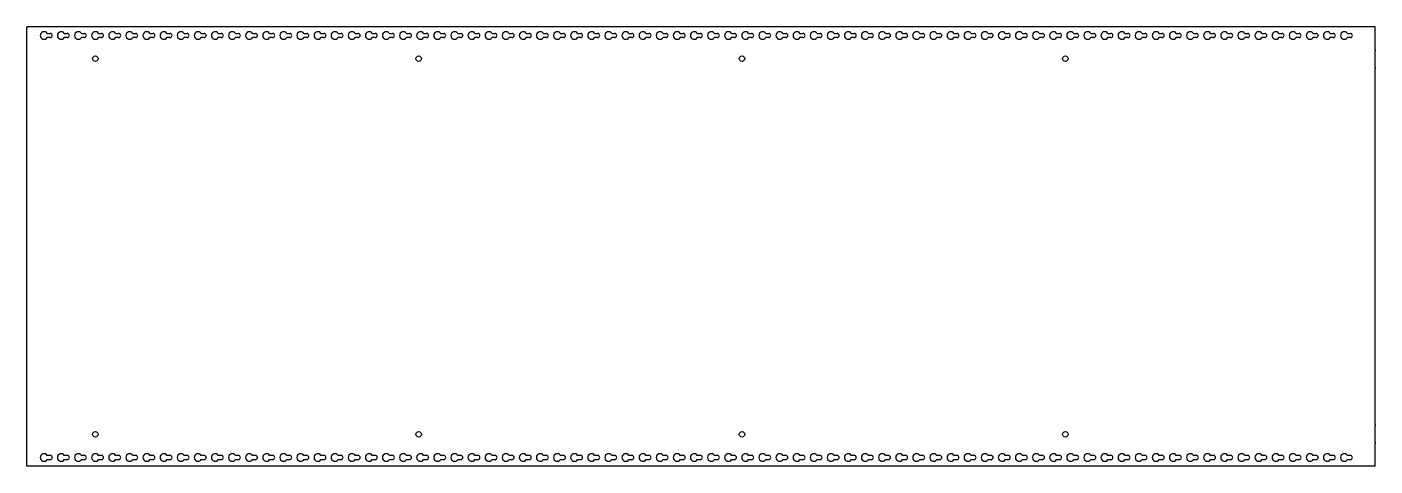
# Model space of a CAD drawing. Header units: millimetres. Extents: x -453 to 1517, y 129 to 771.
import ezdxf

# ---------------------------------------------------------------- set-up
doc = ezdxf.new("R2010")
doc.units = ezdxf.units.MM
doc.layers.add('COLUNA_DE_FUNDO_', color=7, linetype='Continuous')
doc.layers.add('Default', color=7, linetype='Continuous')

# ---------------------------------------------------------------- blocks, each defined once
blk = doc.blocks.new('SE')
at = {"layer": 'COLUNA_DE_FUNDO_', "color": 7, "linetype": 'Continuous'}
for p, q in [((1517.3, 771.1), (-452.7, 771.1)), ((-452.7, 738.3), (-452.7, 771.1)), ((1517.3, 738.3), (1517.3, 771.1)), ((-423.1, 761.6), (-418.7, 761.6)), ((-418.7, 755.6), (-423.1, 755.6)), ((-398.1, 761.6), (-393.7, 761.6)), ((-393.7, 755.6), (-398.1, 755.6)), ((-373.1, 761.6), (-368.7, 761.6)), ((-368.7, 755.6), (-373.1, 755.6)), ((-348.1, 761.6), (-343.7, 761.6)), ((-343.7, 755.6), (-348.1, 755.6)), ((-323.1, 761.6), (-318.7, 761.6)), ((-318.7, 755.6), (-323.1, 755.6)), ((-298.1, 761.6), (-293.7, 761.6)), ((-293.7, 755.6), (-298.1, 755.6)), ((-273.1, 761.6), (-268.7, 761.6)), ((-268.7, 755.6), (-273.1, 755.6)), ((-248.1, 761.6), (-243.7, 761.6)), ((-243.7, 755.6), (-248.1, 755.6)), ((-223.1, 761.6), (-218.7, 761.6)), ((-218.7, 755.6), (-223.1, 755.6)), ((-198.1, 761.6), (-193.7, 761.6)), ((-193.7, 755.6), (-198.1, 755.6)), ((-173.1, 761.6), (-168.7, 761.6)), ((-168.7, 755.6), (-173.1, 755.6)), ((-148.1, 761.6), (-143.7, 761.6)), ((-143.7, 755.6), (-148.1, 755.6)), ((-123.1, 761.6), (-118.7, 761.6)), ((-118.7, 755.6), (-123.1, 755.6)), ((-98.1, 761.6), (-93.7, 761.6)), ((-93.7, 755.6), (-98.1, 755.6)), ((-73.1, 761.6), (-68.7, 761.6)), ((-68.7, 755.6), (-73.1, 755.6)), ((-48.1, 761.6), (-43.7, 761.6)), ((-43.7, 755.6), (-48.1, 755.6)), ((-23.1, 761.6), (-18.7, 761.6)), ((-18.7, 755.6), (-23.1, 755.6)), ((1.9, 761.6), (6.3, 761.6)), ((6.3, 755.6), (1.9, 755.6)), ((26.9, 761.6), (31.3, 761.6)), ((31.3, 755.6), (26.9, 755.6)), ((51.9, 761.6), (56.3, 761.6)), ((56.3, 755.6), (51.9, 755.6)), ((76.9, 761.6), (81.3, 761.6)), ((81.3, 755.6), (76.9, 755.6)), ((101.9, 761.6), (106.3, 761.6)), ((106.3, 755.6), (101.9, 755.6)), ((126.9, 761.6), (131.3, 761.6)), ((131.3, 755.6), (126.9, 755.6)), ((151.9, 761.6), (156.3, 761.6)), ((156.3, 755.6), (151.9, 755.6)), ((176.9, 761.6), (181.3, 761.6)), ((181.3, 755.6), (176.9, 755.6)), ((201.9, 761.6), (206.3, 761.6)), ((206.3, 755.6), (201.9, 755.6)), ((226.9, 761.6), (231.3, 761.6)), ((231.3, 755.6), (226.9, 755.6)), ((251.9, 761.6), (256.3, 761.6)), ((256.3, 755.6), (251.9, 755.6)), ((276.9, 761.6), (281.3, 761.6)), ((281.3, 755.6), (276.9, 755.6)), ((301.9, 761.6), (306.3, 761.6)), ((306.3, 755.6), (301.9, 755.6)), ((326.9, 761.6), (331.3, 761.6)), ((331.3, 755.6), (326.9, 755.6)), ((351.9, 761.6), (356.3, 761.6)), ((356.3, 755.6), (351.9, 755.6)), ((376.9, 761.6), (381.3, 761.6)), ((381.3, 755.6), (376.9, 755.6)), ((401.9, 761.6), (406.3, 761.6)), ((406.3, 755.6), (401.9, 755.6)), ((426.9, 761.6), (431.3, 761.6)), ((431.3, 755.6), (426.9, 755.6)), ((451.9, 761.6), (456.3, 761.6)), ((456.3, 755.6), (451.9, 755.6)), ((476.9, 761.6), (481.3, 761.6)), ((481.3, 755.6), (476.9, 755.6)), ((501.9, 761.6), (506.3, 761.6)), ((506.3, 755.6), (501.9, 755.6)), ((526.9, 761.6), (531.3, 761.6)), ((531.3, 755.6), (526.9, 755.6)), ((551.9, 761.6), (556.3, 761.6)), ((556.3, 755.6), (551.9, 755.6)), ((576.9, 761.6), (581.3, 761.6)), ((581.3, 755.6), (576.9, 755.6)), ((601.9, 761.6), (606.3, 761.6)), ((606.3, 755.6), (601.9, 755.6)), ((626.9, 761.6), (631.3, 761.6)), ((631.3, 755.6), (626.9, 755.6)), ((651.9, 761.6), (656.3, 761.6)), ((656.3, 755.6), (651.9, 755.6)), ((676.9, 761.6), (681.3, 761.6)), ((681.3, 755.6), (676.9, 755.6)), ((701.9, 761.6), (706.3, 761.6)), ((706.3, 755.6), (701.9, 755.6)), ((726.9, 761.6), (731.3, 761.6)), ((731.3, 755.6), (726.9, 755.6)), ((751.9, 761.6), (756.3, 761.6)), ((756.3, 755.6), (751.9, 755.6)), ((776.9, 761.6), (781.3, 761.6)), ((781.3, 755.6), (776.9, 755.6)), ((801.9, 761.6), (806.3, 761.6)), ((806.3, 755.6), (801.9, 755.6)), ((826.9, 761.6), (831.3, 761.6)), ((831.3, 755.6), (826.9, 755.6)), ((851.9, 761.6), (856.3, 761.6)), ((856.3, 755.6), (851.9, 755.6)), ((876.9, 761.6), (881.3, 761.6)), ((881.3, 755.6), (876.9, 755.6)), ((901.9, 761.6), (906.3, 761.6)), ((906.3, 755.6), (901.9, 755.6)), ((926.9, 761.6), (931.3, 761.6)), ((931.3, 755.6), (926.9, 755.6)), ((951.9, 761.6), (956.3, 761.6)), ((956.3, 755.6), (951.9, 755.6)), ((976.9, 761.6), (981.3, 761.6)), ((981.3, 755.6), (976.9, 755.6)), ((1001.9, 761.6), (1006.3, 761.6)), ((1006.3, 755.6), (1001.9, 755.6)), ((1026.9, 761.6), (1031.3, 761.6)), ((1031.3, 755.6), (1026.9, 755.6)), ((1051.9, 761.6), (1056.3, 761.6)), ((1056.3, 755.6), (1051.9, 755.6)), ((1076.9, 761.6), (1081.3, 761.6)), ((1081.3, 755.6), (1076.9, 755.6)), ((1101.9, 761.6), (1106.3, 761.6)), ((1106.3, 755.6), (1101.9, 755.6)), ((1126.9, 761.6), (1131.3, 761.6)), ((1131.3, 755.6), (1126.9, 755.6)), ((1151.9, 761.6), (1156.3, 761.6)), ((1156.3, 755.6), (1151.9, 755.6)), ((1176.9, 761.6), (1181.3, 761.6)), ((1181.3, 755.6), (1176.9, 755.6)), ((1201.9, 761.6), (1206.3, 761.6)), ((1206.3, 755.6), (1201.9, 755.6)), ((1226.9, 761.6), (1231.3, 761.6)), ((1231.3, 755.6), (1226.9, 755.6)), ((1251.9, 761.6), (1256.3, 761.6)), ((1256.3, 755.6), (1251.9, 755.6)), ((1276.9, 761.6), (1281.3, 761.6)), ((1281.3, 755.6), (1276.9, 755.6)), ((1301.9, 761.6), (1306.3, 761.6)), ((1306.3, 755.6), (1301.9, 755.6)), ((1326.9, 761.6), (1331.3, 761.6)), ((1331.3, 755.6), (1326.9, 755.6)), ((1351.9, 761.6), (1356.3, 761.6)), ((1356.3, 755.6), (1351.9, 755.6)), ((1376.9, 761.6), (1381.3, 761.6)), ((1381.3, 755.6), (1376.9, 755.6)), ((1401.9, 761.6), (1406.3, 761.6)), ((1406.3, 755.6), (1401.9, 755.6)), ((1426.9, 761.6), (1431.3, 761.6)), ((1431.3, 755.6), (1426.9, 755.6)), ((1451.9, 761.6), (1456.3, 761.6)), ((1456.3, 755.6), (1451.9, 755.6)), ((1476.9, 761.6), (1481.3, 761.6)), ((1481.3, 755.6), (1476.9, 755.6)), ((-452.7, 736.1), (-452.7, 738.3)), ((-452.7, 712.5), (-452.7, 736.1)), ((1517.3, 738.3), (1517.3, 736.1)), ((1517.3, 712.5), (1517.3, 736.1)), ((-452.7, 710.3), (-452.7, 712.5)), ((-452.7, 189.7), (-452.7, 710.3)), ((1517.3, 712.5), (1517.3, 710.3)), ((1517.3, 189.7), (1517.3, 710.3)), ((-452.7, 187.6), (-452.7, 189.7)), ((-452.7, 164), (-452.7, 187.6)), ((1517.3, 189.7), (1517.3, 187.6)), ((1517.3, 164), (1517.3, 187.6)), ((-452.7, 161.8), (-452.7, 164)), ((-452.7, 129), (-452.7, 161.8)), ((1517.3, 164), (1517.3, 161.8)), ((1517.3, 129), (1517.3, 161.8)), ((-418.7, 144.5), (-423.1, 144.5)), ((-423.1, 138.5), (-418.7, 138.5)), ((-393.7, 144.5), (-398.1, 144.5)), ((-398.1, 138.5), (-393.7, 138.5)), ((-368.7, 144.5), (-373.1, 144.5)), ((-373.1, 138.5), (-368.7, 138.5)), ((-343.7, 144.5), (-348.1, 144.5)), ((-348.1, 138.5), (-343.7, 138.5)), ((-318.7, 144.5), (-323.1, 144.5)), ((-323.1, 138.5), (-318.7, 138.5)), ((-293.7, 144.5), (-298.1, 144.5)), ((-298.1, 138.5), (-293.7, 138.5)), ((-268.7, 144.5), (-273.1, 144.5)), ((-273.1, 138.5), (-268.7, 138.5)), ((-243.7, 144.5), (-248.1, 144.5)), ((-248.1, 138.5), (-243.7, 138.5)), ((-218.7, 144.5), (-223.1, 144.5)), ((-223.1, 138.5), (-218.7, 138.5)), ((-193.7, 144.5), (-198.1, 144.5)), ((-198.1, 138.5), (-193.7, 138.5)), ((-168.7, 144.5), (-173.1, 144.5)), ((-173.1, 138.5), (-168.7, 138.5)), ((-143.7, 144.5), (-148.1, 144.5)), ((-148.1, 138.5), (-143.7, 138.5)), ((-118.7, 144.5), (-123.1, 144.5)), ((-123.1, 138.5), (-118.7, 138.5)), ((-93.7, 144.5), (-98.1, 144.5)), ((-98.1, 138.5), (-93.7, 138.5)), ((-68.7, 144.5), (-73.1, 144.5)), ((-73.1, 138.5), (-68.7, 138.5)), ((-43.7, 144.5), (-48.1, 144.5)), ((-48.1, 138.5), (-43.7, 138.5)), ((-18.7, 144.5), (-23.1, 144.5)), ((-23.1, 138.5), (-18.7, 138.5)), ((6.3, 144.5), (1.9, 144.5)), ((1.9, 138.5), (6.3, 138.5)), ((31.3, 144.5), (26.9, 144.5)), ((26.9, 138.5), (31.3, 138.5)), ((56.3, 144.5), (51.9, 144.5)), ((51.9, 138.5), (56.3, 138.5)), ((81.3, 144.5), (76.9, 144.5)), ((76.9, 138.5), (81.3, 138.5)), ((106.3, 144.5), (101.9, 144.5)), ((101.9, 138.5), (106.3, 138.5)), ((131.3, 144.5), (126.9, 144.5)), ((126.9, 138.5), (131.3, 138.5)), ((156.3, 144.5), (151.9, 144.5)), ((151.9, 138.5), (156.3, 138.5)), ((181.3, 144.5), (176.9, 144.5)), ((176.9, 138.5), (181.3, 138.5)), ((206.3, 144.5), (201.9, 144.5)), ((201.9, 138.5), (206.3, 138.5)), ((231.3, 144.5), (226.9, 144.5)), ((226.9, 138.5), (231.3, 138.5)), ((256.3, 144.5), (251.9, 144.5)), ((251.9, 138.5), (256.3, 138.5)), ((281.3, 144.5), (276.9, 144.5)), ((276.9, 138.5), (281.3, 138.5)), ((306.3, 144.5), (301.9, 144.5)), ((301.9, 138.5), (306.3, 138.5)), ((331.3, 144.5), (326.9, 144.5)), ((326.9, 138.5), (331.3, 138.5)), ((356.3, 144.5), (351.9, 144.5)), ((351.9, 138.5), (356.3, 138.5)), ((381.3, 144.5), (376.9, 144.5)), ((376.9, 138.5), (381.3, 138.5)), ((406.3, 144.5), (401.9, 144.5)), ((401.9, 138.5), (406.3, 138.5)), ((431.3, 144.5), (426.9, 144.5)), ((426.9, 138.5), (431.3, 138.5)), ((456.3, 144.5), (451.9, 144.5)), ((451.9, 138.5), (456.3, 138.5)), ((481.3, 144.5), (476.9, 144.5)), ((476.9, 138.5), (481.3, 138.5)), ((506.3, 144.5), (501.9, 144.5)), ((501.9, 138.5), (506.3, 138.5)), ((531.3, 144.5), (526.9, 144.5)), ((526.9, 138.5), (531.3, 138.5)), ((556.3, 144.5), (551.9, 144.5)), ((551.9, 138.5), (556.3, 138.5)), ((581.3, 144.5), (576.9, 144.5)), ((576.9, 138.5), (581.3, 138.5)), ((606.3, 144.5), (601.9, 144.5)), ((601.9, 138.5), (606.3, 138.5)), ((631.3, 144.5), (626.9, 144.5)), ((626.9, 138.5), (631.3, 138.5)), ((656.3, 144.5), (651.9, 144.5)), ((651.9, 138.5), (656.3, 138.5)), ((681.3, 144.5), (676.9, 144.5)), ((676.9, 138.5), (681.3, 138.5)), ((706.3, 144.5), (701.9, 144.5)), ((701.9, 138.5), (706.3, 138.5)), ((731.3, 144.5), (726.9, 144.5)), ((726.9, 138.5), (731.3, 138.5)), ((756.3, 144.5), (751.9, 144.5)), ((751.9, 138.5), (756.3, 138.5)), ((781.3, 144.5), (776.9, 144.5)), ((776.9, 138.5), (781.3, 138.5)), ((806.3, 144.5), (801.9, 144.5)), ((801.9, 138.5), (806.3, 138.5)), ((831.3, 144.5), (826.9, 144.5)), ((826.9, 138.5), (831.3, 138.5)), ((856.3, 144.5), (851.9, 144.5)), ((851.9, 138.5), (856.3, 138.5)), ((881.3, 144.5), (876.9, 144.5)), ((876.9, 138.5), (881.3, 138.5)), ((906.3, 144.5), (901.9, 144.5)), ((901.9, 138.5), (906.3, 138.5)), ((931.3, 144.5), (926.9, 144.5)), ((926.9, 138.5), (931.3, 138.5)), ((956.3, 144.5), (951.9, 144.5)), ((951.9, 138.5), (956.3, 138.5)), ((981.3, 144.5), (976.9, 144.5)), ((976.9, 138.5), (981.3, 138.5)), ((1006.3, 144.5), (1001.9, 144.5)), ((1001.9, 138.5), (1006.3, 138.5)), ((1031.3, 144.5), (1026.9, 144.5)), ((1026.9, 138.5), (1031.3, 138.5)), ((1056.3, 144.5), (1051.9, 144.5)), ((1051.9, 138.5), (1056.3, 138.5)), ((1081.3, 144.5), (1076.9, 144.5)), ((1076.9, 138.5), (1081.3, 138.5)), ((1106.3, 144.5), (1101.9, 144.5)), ((1101.9, 138.5), (1106.3, 138.5)), ((1131.3, 144.5), (1126.9, 144.5)), ((1126.9, 138.5), (1131.3, 138.5)), ((1156.3, 144.5), (1151.9, 144.5)), ((1151.9, 138.5), (1156.3, 138.5)), ((1181.3, 144.5), (1176.9, 144.5)), ((1176.9, 138.5), (1181.3, 138.5)), ((1206.3, 144.5), (1201.9, 144.5)), ((1201.9, 138.5), (1206.3, 138.5)), ((1231.3, 144.5), (1226.9, 144.5)), ((1226.9, 138.5), (1231.3, 138.5)), ((1256.3, 144.5), (1251.9, 144.5)), ((1251.9, 138.5), (1256.3, 138.5)), ((1281.3, 144.5), (1276.9, 144.5)), ((1276.9, 138.5), (1281.3, 138.5)), ((1306.3, 144.5), (1301.9, 144.5)), ((1301.9, 138.5), (1306.3, 138.5)), ((1331.3, 144.5), (1326.9, 144.5)), ((1326.9, 138.5), (1331.3, 138.5)), ((1356.3, 144.5), (1351.9, 144.5)), ((1351.9, 138.5), (1356.3, 138.5)), ((1381.3, 144.5), (1376.9, 144.5)), ((1376.9, 138.5), (1381.3, 138.5)), ((1406.3, 144.5), (1401.9, 144.5)), ((1401.9, 138.5), (1406.3, 138.5)), ((1431.3, 144.5), (1426.9, 144.5)), ((1426.9, 138.5), (1431.3, 138.5)), ((1456.3, 144.5), (1451.9, 144.5)), ((1451.9, 138.5), (1456.3, 138.5)), ((1481.3, 144.5), (1476.9, 144.5)), ((1476.9, 138.5), (1481.3, 138.5)), ((1517.3, 129), (-452.7, 129))]:
    blk.add_line(p, q, dxfattribs=at)
for centre in [(-352.7, 724.8), (119.8, 724.8), (592.3, 724.8), (1064.8, 724.8), (-352.7, 175.3), (119.8, 175.3), (592.3, 175.3), (1064.8, 175.3)]:
    blk.add_circle(centre, 4, dxfattribs=at)
for centre, radius, start, end in [((-427.7, 758.6), 5.5, 33.0557, 326.9443), ((-418.7, 758.6), 3, 270, 90), ((-402.7, 758.6), 5.5, 33.0557, 326.9443), ((-393.7, 758.6), 3, 270, 90), ((-377.7, 758.6), 5.5, 33.0557, 326.9443), ((-368.7, 758.6), 3, 270, 90), ((-352.7, 758.6), 5.5, 33.0557, 326.9443), ((-343.7, 758.6), 3, 270, 90), ((-327.7, 758.6), 5.5, 33.0557, 326.9443), ((-318.7, 758.6), 3, 270, 90), ((-302.7, 758.6), 5.5, 33.0557, 326.9443), ((-293.7, 758.6), 3, 270, 90), ((-277.7, 758.6), 5.5, 33.0557, 326.9443), ((-268.7, 758.6), 3, 270, 90), ((-252.7, 758.6), 5.5, 33.0557, 326.9443), ((-243.7, 758.6), 3, 270, 90), ((-227.7, 758.6), 5.5, 33.0557, 326.9443), ((-218.7, 758.6), 3, 270, 90), ((-202.7, 758.6), 5.5, 33.0557, 326.9443), ((-193.7, 758.6), 3, 270, 90), ((-177.7, 758.6), 5.5, 33.0557, 326.9443), ((-168.7, 758.6), 3, 270, 90), ((-152.7, 758.6), 5.5, 33.0557, 326.9443), ((-143.7, 758.6), 3, 270, 90), ((-127.7, 758.6), 5.5, 33.0557, 326.9443), ((-118.7, 758.6), 3, 270, 90), ((-102.7, 758.6), 5.5, 33.0557, 326.9443), ((-93.7, 758.6), 3, 270, 90), ((-77.7, 758.6), 5.5, 33.0557, 326.9443), ((-68.7, 758.6), 3, 270, 90), ((-52.7, 758.6), 5.5, 33.0557, 326.9443), ((-43.7, 758.6), 3, 270, 90), ((-27.7, 758.6), 5.5, 33.0557, 326.9443), ((-18.7, 758.6), 3, 270, 90), ((-2.7, 758.6), 5.5, 33.0557, 326.9443), ((6.3, 758.6), 3, 270, 90), ((22.3, 758.6), 5.5, 33.0557, 326.9443), ((31.3, 758.6), 3, 270, 90), ((47.3, 758.6), 5.5, 33.0557, 326.9443), ((56.3, 758.6), 3, 270, 90), ((72.3, 758.6), 5.5, 33.0557, 326.9443), ((81.3, 758.6), 3, 270, 90), ((97.3, 758.6), 5.5, 33.0557, 326.9443), ((106.3, 758.6), 3, 270, 90), ((122.3, 758.6), 5.5, 33.0557, 326.9443), ((131.3, 758.6), 3, 270, 90), ((147.3, 758.6), 5.5, 33.0557, 326.9443), ((156.3, 758.6), 3, 270, 90), ((172.3, 758.6), 5.5, 33.0557, 326.9443), ((181.3, 758.6), 3, 270, 90), ((197.3, 758.6), 5.5, 33.0557, 326.9443), ((206.3, 758.6), 3, 270, 90), ((222.3, 758.6), 5.5, 33.0557, 326.9443), ((231.3, 758.6), 3, 270, 90), ((247.3, 758.6), 5.5, 33.0557, 326.9443), ((256.3, 758.6), 3, 270, 90), ((272.3, 758.6), 5.5, 33.0557, 326.9443), ((281.3, 758.6), 3, 270, 90), ((297.3, 758.6), 5.5, 33.0557, 326.9443), ((306.3, 758.6), 3, 270, 90), ((322.3, 758.6), 5.5, 33.0557, 326.9443), ((331.3, 758.6), 3, 270, 90), ((347.3, 758.6), 5.5, 33.0557, 326.9443), ((356.3, 758.6), 3, 270, 90), ((372.3, 758.6), 5.5, 33.0557, 326.9443), ((381.3, 758.6), 3, 270, 90), ((397.3, 758.6), 5.5, 33.0557, 326.9443), ((406.3, 758.6), 3, 270, 90), ((422.3, 758.6), 5.5, 33.0557, 326.9443), ((431.3, 758.6), 3, 270, 90), ((447.3, 758.6), 5.5, 33.0557, 326.9443), ((456.3, 758.6), 3, 270, 90), ((472.3, 758.6), 5.5, 33.0557, 326.9443), ((481.3, 758.6), 3, 270, 90), ((497.3, 758.6), 5.5, 33.0557, 326.9443), ((506.3, 758.6), 3, 270, 90), ((522.3, 758.6), 5.5, 33.0557, 326.9443), ((531.3, 758.6), 3, 270, 90), ((547.3, 758.6), 5.5, 33.0557, 326.9443), ((556.3, 758.6), 3, 270, 90), ((572.3, 758.6), 5.5, 33.0557, 326.9443), ((581.3, 758.6), 3, 270, 90), ((597.3, 758.6), 5.5, 33.0557, 326.9443), ((606.3, 758.6), 3, 270, 90), ((622.3, 758.6), 5.5, 33.0557, 326.9443), ((631.3, 758.6), 3, 270, 90), ((647.3, 758.6), 5.5, 33.0557, 326.9443), ((656.3, 758.6), 3, 270, 90), ((672.3, 758.6), 5.5, 33.0557, 326.9443), ((681.3, 758.6), 3, 270, 90), ((697.3, 758.6), 5.5, 33.0557, 326.9443), ((706.3, 758.6), 3, 270, 90), ((722.3, 758.6), 5.5, 33.0557, 326.9443), ((731.3, 758.6), 3, 270, 90), ((747.3, 758.6), 5.5, 33.0557, 326.9443), ((756.3, 758.6), 3, 270, 90), ((772.3, 758.6), 5.5, 33.0557, 326.9443), ((781.3, 758.6), 3, 270, 90), ((797.3, 758.6), 5.5, 33.0557, 326.9443), ((806.3, 758.6), 3, 270, 90), ((822.3, 758.6), 5.5, 33.0557, 326.9443), ((831.3, 758.6), 3, 270, 90), ((847.3, 758.6), 5.5, 33.0557, 326.9443), ((856.3, 758.6), 3, 270, 90), ((872.3, 758.6), 5.5, 33.0557, 326.9443), ((881.3, 758.6), 3, 270, 90), ((897.3, 758.6), 5.5, 33.0557, 326.9443), ((906.3, 758.6), 3, 270, 90), ((922.3, 758.6), 5.5, 33.0557, 326.9443), ((931.3, 758.6), 3, 270, 90), ((947.3, 758.6), 5.5, 33.0557, 326.9443), ((956.3, 758.6), 3, 270, 90), ((972.3, 758.6), 5.5, 33.0557, 326.9443), ((981.3, 758.6), 3, 270, 90), ((997.3, 758.6), 5.5, 33.0557, 326.9443), ((1006.3, 758.6), 3, 270, 90), ((1022.3, 758.6), 5.5, 33.0557, 326.9443), ((1031.3, 758.6), 3, 270, 90), ((1047.3, 758.6), 5.5, 33.0557, 326.9443), ((1056.3, 758.6), 3, 270, 90), ((1072.3, 758.6), 5.5, 33.0557, 326.9443), ((1081.3, 758.6), 3, 270, 90), ((1097.3, 758.6), 5.5, 33.0557, 326.9443), ((1106.3, 758.6), 3, 270, 90), ((1122.3, 758.6), 5.5, 33.0557, 326.9443), ((1131.3, 758.6), 3, 270, 90), ((1147.3, 758.6), 5.5, 33.0557, 326.9443), ((1156.3, 758.6), 3, 270, 90), ((1172.3, 758.6), 5.5, 33.0557, 326.9443), ((1181.3, 758.6), 3, 270, 90), ((1197.3, 758.6), 5.5, 33.0557, 326.9443), ((1206.3, 758.6), 3, 270, 90), ((1222.3, 758.6), 5.5, 33.0557, 326.9443), ((1231.3, 758.6), 3, 270, 90), ((1247.3, 758.6), 5.5, 33.0557, 326.9443), ((1256.3, 758.6), 3, 270, 90), ((1272.3, 758.6), 5.5, 33.0557, 326.9443), ((1281.3, 758.6), 3, 270, 90), ((1297.3, 758.6), 5.5, 33.0557, 326.9443), ((1306.3, 758.6), 3, 270, 90), ((1322.3, 758.6), 5.5, 33.0557, 326.9443), ((1331.3, 758.6), 3, 270, 90), ((1347.3, 758.6), 5.5, 33.0557, 326.9443), ((1356.3, 758.6), 3, 270, 90), ((1372.3, 758.6), 5.5, 33.0557, 326.9443), ((1381.3, 758.6), 3, 270, 90), ((1397.3, 758.6), 5.5, 33.0557, 326.9443), ((1406.3, 758.6), 3, 270, 90), ((1422.3, 758.6), 5.5, 33.0557, 326.9443), ((1431.3, 758.6), 3, 270, 90), ((1447.3, 758.6), 5.5, 33.0557, 326.9443), ((1456.3, 758.6), 3, 270, 90), ((1472.3, 758.6), 5.5, 33.0557, 326.9443), ((1481.3, 758.6), 3, 270, 90), ((-427.7, 141.5), 5.5, 33.0557, 326.9443), ((-418.7, 141.5), 3, 270, 90), ((-402.7, 141.5), 5.5, 33.0557, 326.9443), ((-393.7, 141.5), 3, 270, 90), ((-377.7, 141.5), 5.5, 33.0557, 326.9443), ((-368.7, 141.5), 3, 270, 90), ((-352.7, 141.5), 5.5, 33.0557, 326.9443), ((-343.7, 141.5), 3, 270, 90), ((-327.7, 141.5), 5.5, 33.0557, 326.9443), ((-318.7, 141.5), 3, 270, 90), ((-302.7, 141.5), 5.5, 33.0557, 326.9443), ((-293.7, 141.5), 3, 270, 90), ((-277.7, 141.5), 5.5, 33.0557, 326.9443), ((-268.7, 141.5), 3, 270, 90), ((-252.7, 141.5), 5.5, 33.0557, 326.9443), ((-243.7, 141.5), 3, 270, 90), ((-227.7, 141.5), 5.5, 33.0557, 326.9443), ((-218.7, 141.5), 3, 270, 90), ((-202.7, 141.5), 5.5, 33.0557, 326.9443), ((-193.7, 141.5), 3, 270, 90), ((-177.7, 141.5), 5.5, 33.0557, 326.9443), ((-168.7, 141.5), 3, 270, 90), ((-152.7, 141.5), 5.5, 33.0557, 326.9443), ((-143.7, 141.5), 3, 270, 90), ((-127.7, 141.5), 5.5, 33.0557, 326.9443), ((-118.7, 141.5), 3, 270, 90), ((-102.7, 141.5), 5.5, 33.0557, 326.9443), ((-93.7, 141.5), 3, 270, 90), ((-77.7, 141.5), 5.5, 33.0557, 326.9443), ((-68.7, 141.5), 3, 270, 90), ((-52.7, 141.5), 5.5, 33.0557, 326.9443), ((-43.7, 141.5), 3, 270, 90), ((-27.7, 141.5), 5.5, 33.0557, 326.9443), ((-18.7, 141.5), 3, 270, 90), ((-2.7, 141.5), 5.5, 33.0557, 326.9443), ((6.3, 141.5), 3, 270, 90), ((22.3, 141.5), 5.5, 33.0557, 326.9443), ((31.3, 141.5), 3, 270, 90), ((47.3, 141.5), 5.5, 33.0557, 326.9443), ((56.3, 141.5), 3, 270, 90), ((72.3, 141.5), 5.5, 33.0557, 326.9443), ((81.3, 141.5), 3, 270, 90), ((97.3, 141.5), 5.5, 33.0557, 326.9443), ((106.3, 141.5), 3, 270, 90), ((122.3, 141.5), 5.5, 33.0557, 326.9443), ((131.3, 141.5), 3, 270, 90), ((147.3, 141.5), 5.5, 33.0557, 326.9443), ((156.3, 141.5), 3, 270, 90), ((172.3, 141.5), 5.5, 33.0557, 326.9443), ((181.3, 141.5), 3, 270, 90), ((197.3, 141.5), 5.5, 33.0557, 326.9443), ((206.3, 141.5), 3, 270, 90), ((222.3, 141.5), 5.5, 33.0557, 326.9443), ((231.3, 141.5), 3, 270, 90), ((247.3, 141.5), 5.5, 33.0557, 326.9443), ((256.3, 141.5), 3, 270, 90), ((272.3, 141.5), 5.5, 33.0557, 326.9443), ((281.3, 141.5), 3, 270, 90), ((297.3, 141.5), 5.5, 33.0557, 326.9443), ((306.3, 141.5), 3, 270, 90), ((322.3, 141.5), 5.5, 33.0557, 326.9443), ((331.3, 141.5), 3, 270, 90), ((347.3, 141.5), 5.5, 33.0557, 326.9443), ((356.3, 141.5), 3, 270, 90), ((372.3, 141.5), 5.5, 33.0557, 326.9443), ((381.3, 141.5), 3, 270, 90), ((397.3, 141.5), 5.5, 33.0557, 326.9443), ((406.3, 141.5), 3, 270, 90), ((422.3, 141.5), 5.5, 33.0557, 326.9443), ((431.3, 141.5), 3, 270, 90), ((447.3, 141.5), 5.5, 33.0557, 326.9443), ((456.3, 141.5), 3, 270, 90), ((472.3, 141.5), 5.5, 33.0557, 326.9443), ((481.3, 141.5), 3, 270, 90), ((497.3, 141.5), 5.5, 33.0557, 326.9443), ((506.3, 141.5), 3, 270, 90), ((522.3, 141.5), 5.5, 33.0557, 326.9443), ((531.3, 141.5), 3, 270, 90), ((547.3, 141.5), 5.5, 33.0557, 326.9443), ((556.3, 141.5), 3, 270, 90), ((572.3, 141.5), 5.5, 33.0557, 326.9443), ((581.3, 141.5), 3, 270, 90), ((597.3, 141.5), 5.5, 33.0557, 326.9443), ((606.3, 141.5), 3, 270, 90), ((622.3, 141.5), 5.5, 33.0557, 326.9443), ((631.3, 141.5), 3, 270, 90), ((647.3, 141.5), 5.5, 33.0557, 326.9443), ((656.3, 141.5), 3, 270, 90), ((672.3, 141.5), 5.5, 33.0557, 326.9443), ((681.3, 141.5), 3, 270, 90), ((697.3, 141.5), 5.5, 33.0557, 326.9443), ((706.3, 141.5), 3, 270, 90), ((722.3, 141.5), 5.5, 33.0557, 326.9443), ((731.3, 141.5), 3, 270, 90), ((747.3, 141.5), 5.5, 33.0557, 326.9443), ((756.3, 141.5), 3, 270, 90), ((772.3, 141.5), 5.5, 33.0557, 326.9443), ((781.3, 141.5), 3, 270, 90), ((797.3, 141.5), 5.5, 33.0557, 326.9443), ((806.3, 141.5), 3, 270, 90), ((822.3, 141.5), 5.5, 33.0557, 326.9443), ((831.3, 141.5), 3, 270, 90), ((847.3, 141.5), 5.5, 33.0557, 326.9443), ((856.3, 141.5), 3, 270, 90), ((872.3, 141.5), 5.5, 33.0557, 326.9443), ((881.3, 141.5), 3, 270, 90), ((897.3, 141.5), 5.5, 33.0557, 326.9443), ((906.3, 141.5), 3, 270, 90), ((922.3, 141.5), 5.5, 33.0557, 326.9443), ((931.3, 141.5), 3, 270, 90), ((947.3, 141.5), 5.5, 33.0557, 326.9443), ((956.3, 141.5), 3, 270, 90), ((972.3, 141.5), 5.5, 33.0557, 326.9443), ((981.3, 141.5), 3, 270, 90), ((997.3, 141.5), 5.5, 33.0557, 326.9443), ((1006.3, 141.5), 3, 270, 90), ((1022.3, 141.5), 5.5, 33.0557, 326.9443), ((1031.3, 141.5), 3, 270, 90), ((1047.3, 141.5), 5.5, 33.0557, 326.9443), ((1056.3, 141.5), 3, 270, 90), ((1072.3, 141.5), 5.5, 33.0557, 326.9443), ((1081.3, 141.5), 3, 270, 90), ((1097.3, 141.5), 5.5, 33.0557, 326.9443), ((1106.3, 141.5), 3, 270, 90), ((1122.3, 141.5), 5.5, 33.0557, 326.9443), ((1131.3, 141.5), 3, 270, 90), ((1147.3, 141.5), 5.5, 33.0557, 326.9443), ((1156.3, 141.5), 3, 270, 90), ((1172.3, 141.5), 5.5, 33.0557, 326.9443), ((1181.3, 141.5), 3, 270, 90), ((1197.3, 141.5), 5.5, 33.0557, 326.9443), ((1206.3, 141.5), 3, 270, 90), ((1222.3, 141.5), 5.5, 33.0557, 326.9443), ((1231.3, 141.5), 3, 270, 90), ((1247.3, 141.5), 5.5, 33.0557, 326.9443), ((1256.3, 141.5), 3, 270, 90), ((1272.3, 141.5), 5.5, 33.0557, 326.9443), ((1281.3, 141.5), 3, 270, 90), ((1297.3, 141.5), 5.5, 33.0557, 326.9443), ((1306.3, 141.5), 3, 270, 90), ((1322.3, 141.5), 5.5, 33.0557, 326.9443), ((1331.3, 141.5), 3, 270, 90), ((1347.3, 141.5), 5.5, 33.0557, 326.9443), ((1356.3, 141.5), 3, 270, 90), ((1372.3, 141.5), 5.5, 33.0557, 326.9443), ((1381.3, 141.5), 3, 270, 90), ((1397.3, 141.5), 5.5, 33.0557, 326.9443), ((1406.3, 141.5), 3, 270, 90), ((1422.3, 141.5), 5.5, 33.0557, 326.9443), ((1431.3, 141.5), 3, 270, 90), ((1447.3, 141.5), 5.5, 33.0557, 326.9443), ((1456.3, 141.5), 3, 270, 90), ((1472.3, 141.5), 5.5, 33.0557, 326.9443), ((1481.3, 141.5), 3, 270, 90)]:
    blk.add_arc(centre, radius, start, end, dxfattribs=at)

msp = doc.modelspace()

# ---------------------------------------------------------------- block references
at = {"layer": 'Default'}
msp.add_blockref('SE', (0, 0), dxfattribs=at)

doc.saveas('drawing.dxf')
